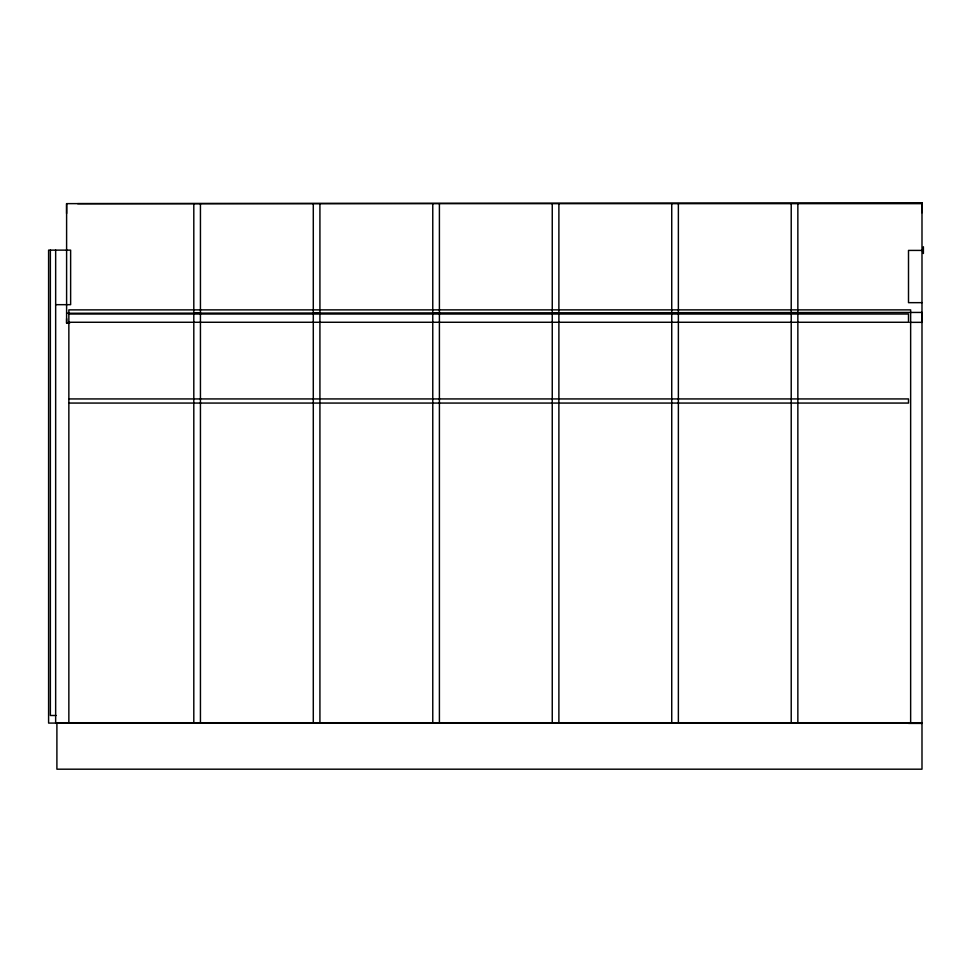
<?xml version="1.0" encoding="UTF-8"?>
<svg xmlns="http://www.w3.org/2000/svg" width="972" height="972" viewBox="0 0 972 972"><rect width="100%" height="100%" fill="white"/><g stroke="black" fill="none" stroke-linecap="round" stroke-linejoin="round"><path stroke-width="1.46" d="M66.594 213.536L66.606 203.634L921.991 202.808L921.991 769.192L56.898 769.192L56.898 722.718L921.991 722.718M69.644 323.166L66.606 323.166L66.606 203.634M921.978 212.71L921.991 202.808M921.991 302.656L908.504 302.669L908.504 250.412L921.991 250.412M77.639 203.658L921.991 203.658M55.659 304.673L70.628 304.673L70.628 250.132L48.6 250.132L48.6 723.083L910.643 723.083L910.643 309.874L68.854 309.874L68.854 723.083M66.618 313.263L922.003 312.437L921.991 322.34L909.853 322.352M193.805 313.191L200.439 313.191M313.288 313.191L319.922 313.191M432.771 313.191L439.405 313.191M552.254 313.191L558.888 313.191M671.737 313.191L678.371 313.191M791.22 313.191L797.854 313.191M68.854 314.017L908.504 314.017L908.504 322.267L68.854 322.267M68.854 398.933L908.504 398.933L908.504 403.064L68.854 403.064M56.109 715.489L50.362 715.489L50.362 250.132M908.504 723.399L921.991 723.399M923.4 246.754L923.4 253.498M797.854 203.658L797.854 723.083M791.22 203.658L791.22 723.083M678.371 203.658L678.371 723.083M671.737 203.658L671.737 723.083M558.888 203.658L558.888 723.083M552.254 203.658L552.254 723.083M439.405 203.658L439.405 723.083M432.771 203.658L432.771 723.083M319.922 203.658L319.922 723.083M313.288 203.658L313.288 723.083M200.439 203.658L200.439 723.083M193.805 203.658L193.805 723.083M66.606 318.658L66.606 323.166M55.659 250.132L55.659 723.083"/></g></svg>
